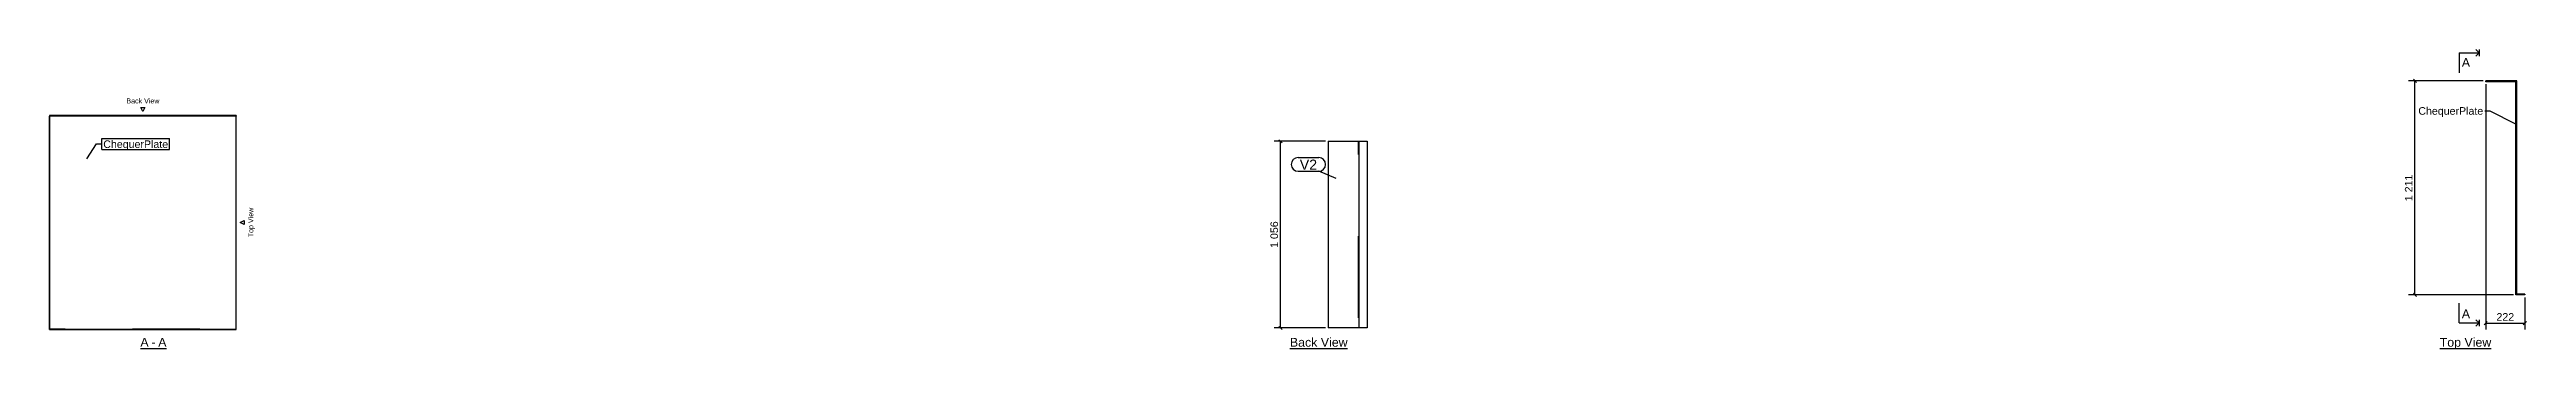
# Model space of a CAD drawing. Header units: millimetres. Extents: x 45 to 14060, y 64 to 1760.
import ezdxf

# ---------------------------------------------------------------- set-up
doc = ezdxf.new("R2010")
doc.units = ezdxf.units.MM
doc.linetypes.add('DXK_LINE_DOT1', pattern=[1.8814, 0.9407, -0.9407])
doc.styles.add('Arial', font='ARIAL.TTF', dxfattribs={"height": 0.2})

# ---------------------------------------------------------------- blocks, each defined once
blk = doc.blocks.new('Unknown-3644288-11 - 1186')
at = {"color": 6, "linetype": 'Continuous'}
blk.add_line((13569, 68), (13861, 68), dxfattribs=at)
at = {"color": 0, "linetype": 'Continuous'}
blk.add_wipeout([(13861, 79), (13861, 131), (13569, 131), (13569, 79)], dxfattribs=at)
at = {"color": 6, "linetype": 'Continuous', "style": 'Arial'}
blk.add_text('Top View', height=50.1, dxfattribs=at).set_placement((13569, 79))
blk = doc.blocks.new('Unknown-3644288-12 - 1224')
at = {"color": 6, "linetype": 'Continuous'}
blk.add_line((7063, 68), (7389, 68), dxfattribs=at)
at = {"color": 0, "linetype": 'Continuous'}
blk.add_wipeout([(7389, 79), (7389, 131), (7063, 131), (7063, 79)], dxfattribs=at)
at = {"color": 6, "linetype": 'Continuous', "style": 'Arial'}
blk.add_text('Back View', height=50.1, dxfattribs=at).set_placement((7063, 79))
blk = doc.blocks.new('Unknown-3644288-13 - 1249')
at = {"color": 6, "linetype": 'Continuous'}
for p, q in [((573, 1410), (562, 1432)), ((562, 1432), (584, 1432)), ((584, 1432), (573, 1410)), ((573, 1410), (573, 1410)), ((1124, 782), (1146, 793)), ((1146, 771), (1124, 782)), ((1124, 782), (1124, 782)), ((1146, 793), (1146, 771)), ((559, 68), (707, 68))]:
    blk.add_line(p, q, dxfattribs=at)
at = {"color": 6, "linetype": 'Continuous', "style": 'Arial'}
blk.add_text('Back View', height=28.7, dxfattribs=at).set_placement((480, 1455))
blk.add_text('Top View', height=28.7, rotation=90, dxfattribs=at).set_placement((1198, 698))
at = {"color": 0, "linetype": 'Continuous'}
blk.add_wipeout([(606, 79), (606, 131), (559, 131), (559, 79)], dxfattribs=at)
blk.add_wipeout([(645, 79), (645, 131), (621, 131), (621, 79)], dxfattribs=at)
blk.add_wipeout([(707, 79), (707, 131), (660, 131), (660, 79)], dxfattribs=at)
at = {"color": 6, "linetype": 'Continuous', "style": 'Arial'}
for s, p in [('A', (559, 79)), ('-', (621, 79)), ('A', (660, 79))]:
    blk.add_text(s, height=50.1, dxfattribs=at).set_placement(p)
blk = doc.blocks.new('Part-3644288-1221 - 1186')
at = {"color": 30, "linetype": 'Continuous'}
for p, q in [((14005, 1583), (13829, 1583)), ((13829, 1578), (13829, 1583)), ((14001, 1578), (13829, 1578)), ((14001, 372), (14001, 1578)), ((14005, 376), (14005, 1583)), ((14051, 372), (14001, 372)), ((14051, 376), (14005, 376)), ((14051, 376), (14051, 372))]:
    blk.add_line(p, q, dxfattribs=at)
blk = doc.blocks.new('Surfacing-3644288-1222 - 1186')
at = {"color": 7, "linetype": 'Continuous'}
for p, q in [((14001, 1578), (14000, 1578)), ((14000, 372), (14000, 1578)), ((14001, 372), (14001, 1578)), ((14001, 372), (14000, 372))]:
    blk.add_line(p, q, dxfattribs=at)
blk = doc.blocks.new('Part-3644288-1225 - 1224')
at = {"color": 30, "linetype": 'Continuous'}
for p, q in [((7280, 1241), (7501, 1241)), ((7280, 1241), (7280, 185)), ((7456, 185), (7456, 1241)), ((7501, 1241), (7501, 185)), ((7501, 185), (7280, 185))]:
    blk.add_line(p, q, dxfattribs=at)
at = {"color": 7, "linetype": 'DXK_LINE_DOT1'}
blk.add_line((7451, 185), (7451, 1241), dxfattribs=at)
blk = doc.blocks.new('Part-3644288-1251 - 1249')
at = {"color": 30, "linetype": 'Continuous'}
for p, q in [((45, 1387.25), (45, 1382.75)), ((1101, 1387.25), (45, 1387.25)), ((45, 1382.75), (45, 176.25)), ((1101, 1382.75), (45, 1382.75)), ((1101, 1387.25), (1101, 1382.75)), ((1101, 176.25), (1101, 1382.75)), ((45, 176.25), (1101, 176.25))]:
    blk.add_line(p, q, dxfattribs=at)
at = {"color": 7, "linetype": 'DXK_LINE_DOT1'}
blk.add_line((45, 180.75), (1101, 180.75), dxfattribs=at)
blk = doc.blocks.new('Surfacing-3644288-1252 - 1249')
at = {"color": 7, "linetype": 'Continuous'}
for p, q in [((45, 176.25), (45, 1382.75)), ((1101, 176.25), (1101, 1382.75)), ((1101, 176.25), (45, 176.25))]:
    blk.add_line(p, q, dxfattribs=at)
blk = doc.blocks.new('StraightDimension-3644288-1352 - 1186')
at = {"color": 7, "linetype": 'Continuous'}
for p, q in [((13814, 1583), (13393, 1583)), ((13438, 1574), (13420, 1592)), ((13429, 372), (13429, 1583)), ((13986, 372), (13393, 372)), ((13420, 381), (13438, 363))]:
    blk.add_line(p, q, dxfattribs=at)
at = {"color": 0}
blk.add_wipeout([(13424, 1061), (13361, 1061), (13361, 893), (13424, 893)], dxfattribs=at)
at = {"color": 96, "style": 'Arial'}
blk.add_text('1 211', height=43, rotation=90.0002, dxfattribs=at).set_placement((13415, 902))
blk = doc.blocks.new('StraightDimension-3644288-1258 - 1186')
at = {"color": 7, "linetype": 'Continuous'}
for p, q in [((13829, 1563), (13829, 176)), ((14051, 357), (14051, 176)), ((13838, 221), (13820, 203)), ((13829, 212), (14051, 212)), ((14042, 203), (14060, 221))]:
    blk.add_line(p, q, dxfattribs=at)
at = {"color": 0}
blk.add_wipeout([(13999, 217), (13999, 280), (13881, 280), (13881, 217)], dxfattribs=at)
at = {"color": 96, "style": 'Arial'}
blk.add_text('222', height=43, dxfattribs=at).set_placement((13890, 226))
blk = doc.blocks.new('StraightDimension-3644288-1357 - 1224')
at = {"color": 7, "linetype": 'Continuous'}
for p, q in [((7265, 1241), (6974, 1241)), ((7019, 1232), (7001, 1250)), ((7010, 185), (7010, 1241)), ((7265, 185), (6974, 185)), ((7001, 194), (7019, 176))]:
    blk.add_line(p, q, dxfattribs=at)
at = {"color": 0}
blk.add_wipeout([(7005, 797), (6942, 797), (6942, 629), (7005, 629)], dxfattribs=at)
at = {"color": 96, "style": 'Arial'}
blk.add_text('1 056', height=43, rotation=90.0002, dxfattribs=at).set_placement((6996, 638))
blk = doc.blocks.new('Mark-3644288-1588 - 1186')
at = {"color": 0}
blk.add_wipeout([(13815, 1391), (13815, 1436), (13448, 1436), (13448, 1391)], dxfattribs=at)
blk.add_wipeout([(13815, 1391), (13815, 1436), (13448, 1436), (13448, 1391)], dxfattribs=at)
at = {"color": 96, "linetype": 'Continuous'}
for p, q in [((13854, 1411), (13824, 1411)), ((14000, 1337), (13854, 1411))]:
    blk.add_line(p, q, dxfattribs=at)
at = {"color": 96, "style": 'Arial'}
blk.add_text('ChequerPlate', height=42.98, dxfattribs=at).set_placement((13448, 1391))
blk = doc.blocks.new('SectionMark-3644288-1256 - 1186')
at = {"color": 0, "linetype": 'Continuous'}
for points in [[(13741, 1662), (13741, 1715), (13694, 1715), (13694, 1662)], [(13741, 240), (13741, 292), (13694, 292), (13694, 240)]]:
    blk.add_wipeout(points, dxfattribs=at)
at = {"color": 30, "linetype": 'Continuous'}
for p, q in [((13679, 1741), (13679, 1628)), ((13679, 1741), (13792, 1741)), ((13679, 214), (13679, 326)), ((13679, 214), (13792, 214))]:
    blk.add_line(p, q, dxfattribs=at)
at = {"color": 6, "linetype": 'Continuous'}
for p, q in [((13754, 1741), (13792, 1741)), ((13792, 1741), (13773, 1760)), ((13792, 1741), (13773, 1722)), ((13792, 1760), (13792, 1722)), ((13754, 214), (13792, 214)), ((13792, 214), (13773, 232)), ((13792, 214), (13773, 195)), ((13792, 232), (13792, 195))]:
    blk.add_line(p, q, dxfattribs=at)
at = {"color": 6, "linetype": 'Continuous', "style": 'Arial'}
for p in [(13694, 1662), (13694, 240)]:
    blk.add_text('A', height=50.1, dxfattribs=at).set_placement(p)
blk = doc.blocks.new('Mark-3644288-1361 - 1224')
at = {"color": 0}
blk.add_wipeout([(7217, 1080), (7217, 1140), (7119, 1140), (7119, 1080)], dxfattribs=at)
blk.add_wipeout([(7217, 1080), (7217, 1140), (7119, 1140), (7119, 1080)], dxfattribs=at)
at = {"color": 7, "linetype": 'Continuous'}
for p, q in [((7110, 1149), (7226, 1149)), ((7110, 1071), (7226, 1071)), ((7324, 1030), (7226, 1071))]:
    blk.add_line(p, q, dxfattribs=at)
for centre, start, end in [((7110, 1110), 90, 270), ((7226, 1110), 270, 90)]:
    blk.add_arc(centre, 39, start, end, dxfattribs=at)
at = {"color": 96, "style": 'Arial'}
blk.add_text('V2', height=57.3, dxfattribs=at).set_placement((7119, 1080))
blk = doc.blocks.new('Mark-3644288-1362 - 1249')
at = {"color": 0}
blk.add_wipeout([(715, 1203), (715, 1248), (349, 1248), (349, 1203)], dxfattribs=at)
blk.add_wipeout([(715, 1203), (715, 1248), (349, 1248), (349, 1203)], dxfattribs=at)
at = {"color": 96, "linetype": 'Continuous'}
for p, q in [((256, 1141), (310, 1227)), ((310, 1227), (340, 1227)), ((340, 1257), (724, 1257)), ((340, 1194), (340, 1257)), ((340, 1194), (724, 1194)), ((724, 1194), (724, 1257))]:
    blk.add_line(p, q, dxfattribs=at)
at = {"color": 96, "style": 'Arial'}
blk.add_text('ChequerPlate', height=42.98, dxfattribs=at).set_placement((349, 1203))

msp = doc.modelspace()

# ---------------------------------------------------------------- block references
for name in ['Part-3644288-1221 - 1186', 'Surfacing-3644288-1222 - 1186', 'Unknown-3644288-13 - 1249', 'Unknown-3644288-12 - 1224', 'Unknown-3644288-11 - 1186']:
    msp.add_blockref(name, (0, 0))

# ---------------------------------------------------------------- next in the draw order: block references
for name in ['StraightDimension-3644288-1352 - 1186', 'Part-3644288-1251 - 1249', 'Surfacing-3644288-1252 - 1249', 'Part-3644288-1225 - 1224']:
    msp.add_blockref(name, (0, 0))

# ---------------------------------------------------------------- next in the draw order: block references
for name in ['StraightDimension-3644288-1258 - 1186', 'Mark-3644288-1362 - 1249', 'StraightDimension-3644288-1357 - 1224']:
    msp.add_blockref(name, (0, 0))

# ---------------------------------------------------------------- next in the draw order: block references
for name in ['Mark-3644288-1588 - 1186', 'Mark-3644288-1361 - 1224']:
    msp.add_blockref(name, (0, 0))

# ---------------------------------------------------------------- next in the draw order: block references
msp.add_blockref('SectionMark-3644288-1256 - 1186', (0, 0))

doc.saveas('drawing.dxf')
